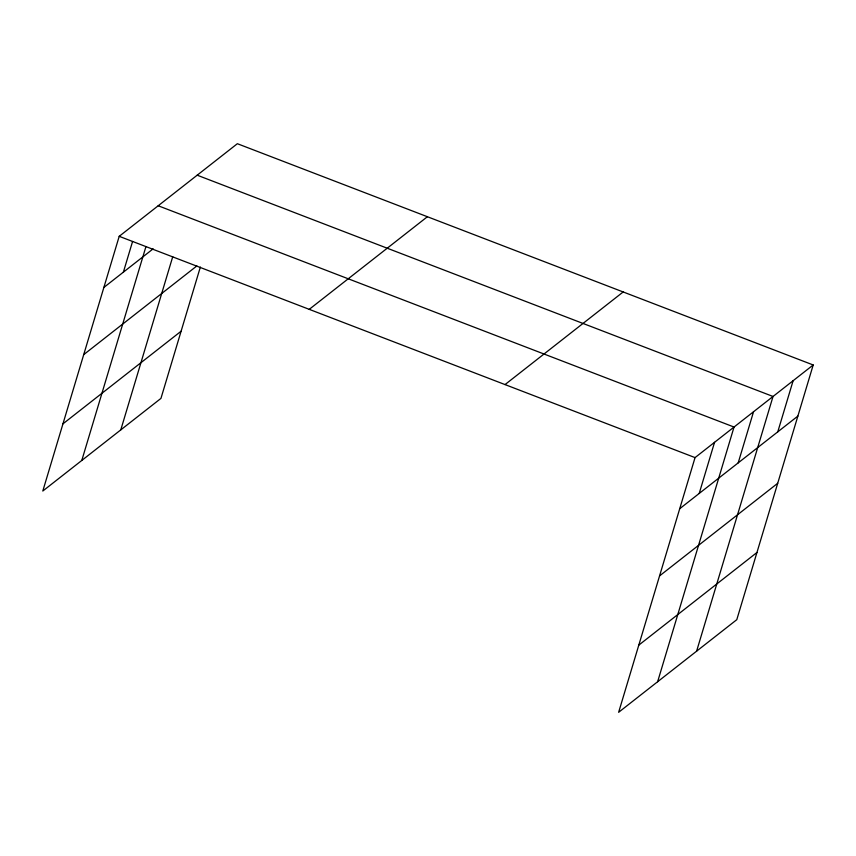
<?xml version="1.0" encoding="UTF-8"?>
<svg xmlns="http://www.w3.org/2000/svg" width="856" height="856" viewBox="0 0 856 856"><rect width="100%" height="100%" fill="white"/><g stroke="black" fill="none" stroke-linecap="round" stroke-linejoin="round"><path stroke-width="1.28" d="M813.2 364.977L695.051 457.607L618.642 712.299L736.791 619.68L813.2 364.977L237.358 143.701L119.209 236.32L42.8 491.023L160.949 398.393L200.358 267.04M123.371 272.165L132.573 241.488M81.791 460.453L145.927 246.656M120.782 429.894L172.73 256.736M699.213 493.441L714.546 442.317M657.633 681.729L734.041 427.037L158.2 205.761M738.193 462.882L753.537 411.757M696.613 651.17L773.032 396.467L197.19 175.191M777.772 431.852L793.116 380.727M103.876 287.445L153.128 248.839M83.717 354.63L196.848 265.938M62.959 423.838L181.097 331.219M309.241 309.348L427.39 216.729M505.029 384.579L623.168 291.96M679.718 508.721L797.867 416.102M659.559 575.906L777.708 483.287M638.801 645.124L756.939 552.495M119.209 236.32L695.051 457.607"/></g></svg>
